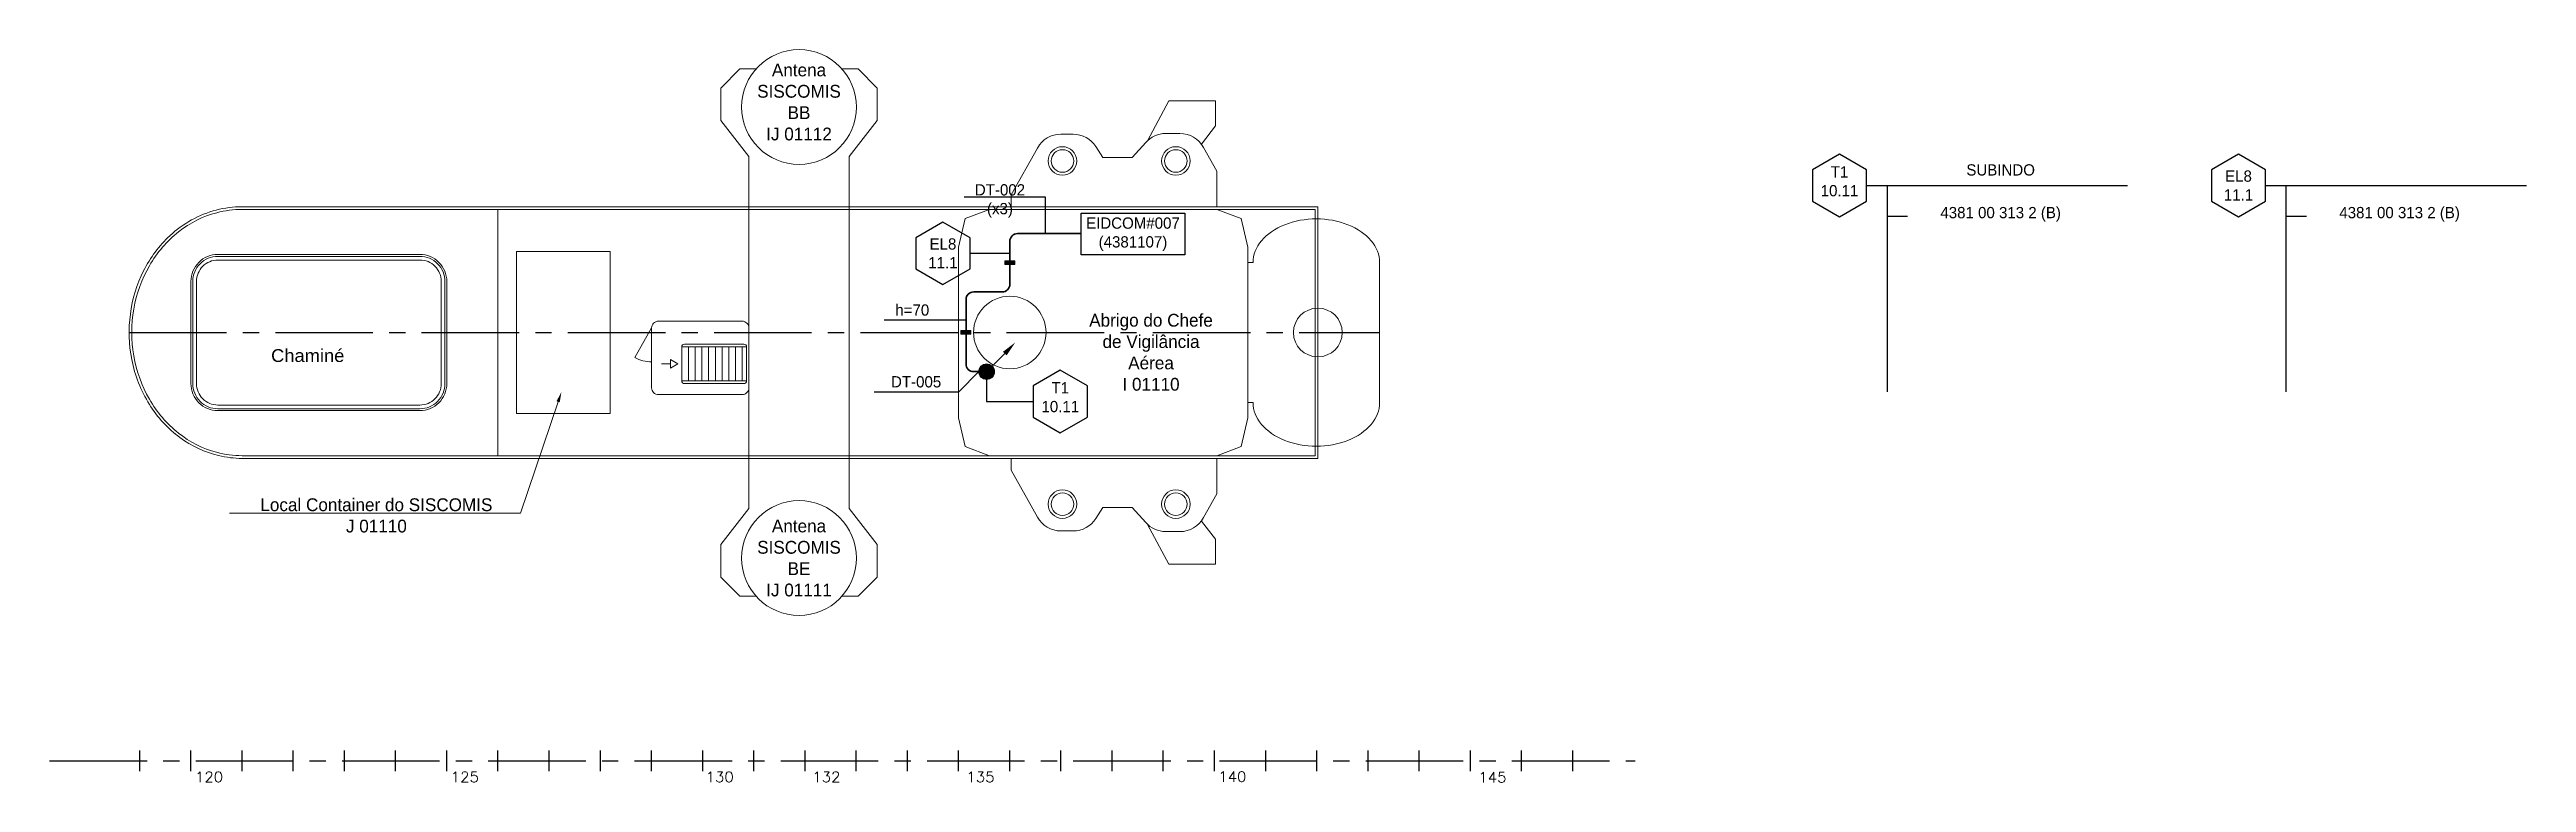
# Model space of a CAD drawing. Header units: millimetres. Extents: x 372124 to 420521, y 1015259 to 1029565.
import ezdxf

# ---------------------------------------------------------------- set-up
doc = ezdxf.new("R2010")
doc.units = ezdxf.units.MM
doc.linetypes.add('CENTER2', pattern=[28.575, 19.05, -3.175, 3.175, -3.175])
for name, color, linetype in [('225AUXILIAR', 7, 'Continuous'), ('225CONVÉS', 1, 'Continuous'), ('225LINHACENTRO', 6, 'Continuous')]:
    doc.layers.add(name, color=color, linetype=linetype)
for name, color, linetype, lineweight in [('BANDEIROLA', 80, 'Continuous', 30), ('EL8', 191, 'Continuous', 40), ('EQUIPAMENTO', 7, 'Continuous', 30), ('TEXTO', 3, 'Continuous', 0), ('TRANSIÇÃO', 7, 'Continuous', 30)]:
    doc.layers.add(name, color=color, linetype=linetype, lineweight=lineweight)
doc.styles.add('REGUA080', font='SIMPLEX.SHX', dxfattribs={"width": 1.07, "height": 1.5})
doc.styles.add('Style-INTL_ISO', font='INTL_ISO.shx')

msp = doc.modelspace()

# ---------------------------------------------------------------- hatches: boundary and pattern name
at = {"layer": 'TEXTO'}
h = msp.add_hatch(color=3, dxfattribs=at)
h.dxf.hatch_style = 1
h.paths.add_polyline_path([(390987, 1025440), (390787, 1025440), (390787, 1025370), (390987, 1025370)])
h = msp.add_hatch(color=3, dxfattribs=at)
h.dxf.hatch_style = 1
h.paths.add_polyline_path([(390127, 1024081), (389927, 1024081), (389927, 1024011), (390127, 1024011)])
at = {"layer": 'TRANSIÇÃO'}
h = msp.add_hatch(color=7, dxfattribs=at)
h.dxf.hatch_style = 1
edge = h.paths.add_edge_path()
edge.add_arc((390434, 1023278), 150, 0, 360)

# ---------------------------------------------------------------- linework, layer by layer
at = {"layer": '225AUXILIAR', "color": 251, "linetype": 'CENTER2', "ltscale": 100}
msp.add_line((373679, 1024042), (398111, 1024042), dxfattribs=at)
at = {"layer": '225CONVÉS', "color": 251, "lineweight": 0}
for p, q in [((380886, 1021637), (380886, 1026446)), ((398111, 1022675), (398111, 1025408)), ((383887, 1024131), (383562, 1023553)), ((384477, 1023763), (385745, 1023763)), ((384606, 1023098), (384606, 1023763)), ((384737, 1023098), (384737, 1023763)), ((384869, 1023098), (384869, 1023763)), ((385001, 1023098), (385001, 1023763)), ((385133, 1023098), (385133, 1023763)), ((385265, 1023098), (385265, 1023763)), ((385396, 1023098), (385396, 1023763)), ((385528, 1023098), (385528, 1023763)), ((385660, 1023098), (385660, 1023763)), ((384259, 1023430), (384078, 1023430)), ((385745, 1023098), (384477, 1023098)), ((395535, 1022675), (395640, 1022675))]:
    msp.add_line(p, q, dxfattribs=at)
for points in [[(385929, 1029188), (385611, 1029188), (385238, 1028815), (385238, 1028180), (385790, 1027477), (385790, 1020606), (385238, 1019903), (385238, 1019268), (385611, 1018895), (385929, 1018895)], [(387607, 1029188), (387925, 1029188), (388298, 1028815), (388298, 1028180), (387746, 1027477), (387746, 1020606), (388298, 1019903), (388298, 1019268), (387925, 1018895), (387607, 1018895)], [(394629, 1027721), (394904, 1028077), (394904, 1028564), (393994, 1028564), (393575, 1027786)], [(375888, 1026498), (396905, 1026498), (396905, 1021585), (375888, 1021585)], [(375888, 1026446), (396852, 1026446), (396852, 1021637), (375888, 1021637)], [(390491, 1026446), (390014, 1026266), (389886, 1025710), (389886, 1022374), (390014, 1021817), (390491, 1021637)], [(394930, 1026446), (395408, 1026266), (395535, 1025710), (395535, 1022374), (395408, 1021817), (394930, 1021637)], [(395535, 1025408), (395640, 1025408)], [(394629, 1020362), (394904, 1020006), (394904, 1019519), (393994, 1019519), (393575, 1020297)]]:
    msp.add_lwpolyline(points, dxfattribs=at)
for points in [[(390912, 1026498), (390912, 1026728), (391425, 1027644, -0.27157), (391885, 1027914), (392125, 1027914, -0.25489), (392568, 1027673), (392707, 1027457), (393277, 1027457), (393542, 1027752, -0.212967), (393934, 1027927), (394211, 1027927, -0.272737), (394672, 1027656), (394930, 1027189), (394930, 1026498)], [(390912, 1021585), (390912, 1021355), (391425, 1020439, 0.27157), (391885, 1020169), (392125, 1020169, 0.25489), (392568, 1020410), (392707, 1020626), (393277, 1020626), (393542, 1020331, 0.212967), (393934, 1020156), (394211, 1020156, 0.272737), (394672, 1020428), (394930, 1020894), (394930, 1021585)]]:
    msp.add_lwpolyline(points, format="xyb", dxfattribs=at)
for points in [[(377386, 1022517), (379359, 1022517, 0.414214), (379886, 1023044), (379886, 1025039, 0.414214), (379359, 1025566), (377386, 1025566), (375413, 1025566, 0.414214), (374886, 1025039), (374886, 1023044, 0.414214), (375413, 1022517)], [(377386, 1022554), (379359, 1022554, 0.414214), (379850, 1023044), (379850, 1025039, 0.414214), (379359, 1025529), (375413, 1025529, 0.414214), (374922, 1025039), (374922, 1023044, 0.414214), (375413, 1022554)], [(385658, 1024263), (384019, 1024263, 0.414214), (383887, 1024131), (383887, 1022962, 0.414214), (384019, 1022830), (385658, 1022830, 0.414214), (385790, 1022962), (385790, 1024131, 0.414214)], [(384477, 1023098), (384477, 1023763, -0.414214), (384530, 1023815), (385692, 1023815, -0.414214), (385745, 1023763), (385745, 1023098, -0.414214), (385692, 1023045), (384530, 1023045, -0.414214)]]:
    msp.add_lwpolyline(points, format="xyb", close=True, dxfattribs=at)
for points in [[(381246, 1022459), (383076, 1022459), (383076, 1025624), (381246, 1025624)], [(384403, 1023430), (384259, 1023513), (384259, 1023347)]]:
    msp.add_lwpolyline(points, close=True, dxfattribs=at)
at = {"layer": '225CONVÉS', "color": 251, "lineweight": 0, "ltscale": 0.2}
msp.add_lwpolyline([(377386, 1022626), (379359, 1022626, 0.414214), (379778, 1023044), (379778, 1025039, 0.414214), (379359, 1025457), (375413, 1025457, 0.414214), (374995, 1025039), (374995, 1023044, 0.414214), (375413, 1022626)], format="xyb", close=True, dxfattribs=at)
at = {"layer": '225CONVÉS', "color": 251, "lineweight": 0}
for centre, radius in [((386768, 1028444), 1121), ((391915, 1027391), 279), ((391915, 1027391), 220), ((394131, 1027391), 279), ((394131, 1027391), 220), ((390886, 1024042), 708), ((396905, 1024042), 476), ((386768, 1019639), 1121), ((391915, 1020692), 279), ((391915, 1020692), 220), ((394131, 1020692), 279), ((394131, 1020692), 220)]:
    msp.add_circle(centre, radius, dxfattribs=at)
msp.add_arc((383887, 1024131), 663, 240.6749, 270, dxfattribs=at)
at = {"layer": '225CONVÉS', "color": 251, "lineweight": 0, "extrusion": (0, 0, -1)}
msp.add_ellipse((396876, 1025408), major_axis=(-1236, 0), ratio=0.69014, start_param=0, end_param=3.141593, dxfattribs=at)
at = {"layer": '225CONVÉS', "color": 251, "lineweight": 0}
msp.add_ellipse((396876, 1022675), major_axis=(-1236, 0), ratio=0.69014, start_param=0, end_param=3.141593, dxfattribs=at)
for points, knots in [([(375888, 1026498), (375717, 1026498), (375546, 1026476), (375048, 1026346), (374735, 1026173), (374267, 1025739), (374093, 1025506), (373830, 1024985), (373742, 1024698), (373663, 1024108), (373672, 1023806), (373792, 1023202), (373910, 1022902), (374234, 1022384), (374437, 1022163), (374901, 1021823), (375158, 1021703), (375579, 1021603), (375733, 1021585), (375888, 1021585)], [3.138363, 3.138363, 3.138363, 3.138363, 3.369047, 3.369047, 3.830414, 3.830414, 4.195886, 4.195886, 4.561358, 4.561358, 4.92683, 4.92683, 5.3192, 5.3192, 5.699016, 5.699016, 6.071178, 6.071178, 6.279956, 6.279956, 6.279956, 6.279956]), ([(375888, 1026446), (375721, 1026446), (375554, 1026424), (375123, 1026311), (374868, 1026183), (374419, 1025829), (374225, 1025604), (373927, 1025090), (373823, 1024801), (373718, 1024200), (373718, 1023889), (373822, 1023288), (373926, 1022998), (374223, 1022483), (374417, 1022258), (374866, 1021903), (375121, 1021774), (375552, 1021660), (375720, 1021638), (375888, 1021637)], [3.138363, 3.138363, 3.138363, 3.138363, 3.370175, 3.370175, 3.752571, 3.752571, 4.134968, 4.134968, 4.517364, 4.517364, 4.899761, 4.899761, 5.282157, 5.282157, 5.664554, 5.664554, 6.04695, 6.04695, 6.279956, 6.279956, 6.279956, 6.279956])]:
    msp.add_open_spline(points, degree=3, knots=knots, dxfattribs=at)
at = {"layer": '225LINHACENTRO', "color": 3, "linetype": 'Continuous'}
for p, q in [((373886, 1015480), (373886, 1015883)), ((374886, 1015480), (374886, 1015883)), ((374886, 1015480), (374886, 1015883)), ((375886, 1015480), (375886, 1015883)), ((376886, 1015480), (376886, 1015883)), ((377886, 1015480), (377886, 1015883)), ((378886, 1015480), (378886, 1015883)), ((379886, 1015480), (379886, 1015883)), ((380886, 1015480), (380886, 1015883)), ((381886, 1015480), (381886, 1015883)), ((382886, 1015480), (382886, 1015883)), ((383886, 1015480), (383886, 1015883)), ((384886, 1015480), (384886, 1015883)), ((385886, 1015480), (385886, 1015883)), ((386886, 1015480), (386886, 1015883)), ((387886, 1015480), (387886, 1015883)), ((388886, 1015480), (388886, 1015883)), ((389886, 1015480), (389886, 1015883)), ((390886, 1015480), (390886, 1015883)), ((391886, 1015480), (391886, 1015883)), ((392886, 1015480), (392886, 1015883)), ((393886, 1015480), (393886, 1015883)), ((394886, 1015480), (394886, 1015883)), ((395886, 1015480), (395886, 1015883)), ((396886, 1015480), (396886, 1015883)), ((397886, 1015480), (397886, 1015883)), ((398887, 1015480), (398887, 1015883)), ((399887, 1015480), (399887, 1015883)), ((400887, 1015480), (400887, 1015883)), ((401887, 1015480), (401887, 1015883))]:
    msp.add_line(p, q, dxfattribs=at)
at = {"layer": '225LINHACENTRO', "color": 3, "linetype": 'CENTER2', "ltscale": 100}
msp.add_line((372124, 1015682), (403107, 1015682), dxfattribs=at)
at = {"layer": 'BANDEIROLA'}
msp.add_line((390109, 1025588), (390886, 1025588), dxfattribs=at)
at = {"layer": 'BANDEIROLA', "color": 7}
msp.add_lwpolyline([(406571, 1026607), (407099, 1026302), (407627, 1026607), (407627, 1027217), (407099, 1027522), (406571, 1027217)], close=True, dxfattribs=at)
at = {"layer": 'BANDEIROLA'}
for points in [[(414366, 1026607), (414894, 1026302), (415422, 1026607), (415422, 1027217), (414894, 1027522), (414366, 1027217)], [(389052, 1025283), (389580, 1024978), (390109, 1025283), (390109, 1025893), (389580, 1026198), (389052, 1025893)]]:
    msp.add_lwpolyline(points, close=True, dxfattribs=at)
at = {"layer": 'EL8', "color": 191, "lineweight": 35}
for p, q in [((390886, 1025823), (390887, 1024984)), ((392280, 1025973), (391036, 1025973)), ((390031, 1023428), (390031, 1024684)), ((390181, 1024834), (390737, 1024834)), ((390284, 1023278), (390181, 1023278))]:
    msp.add_line(p, q, dxfattribs=at)
for centre, start, end in [((391036, 1025823), 90, 180.0217), ((390181, 1024684), 90.0217, 180), ((390737, 1024984), 270.0217, 0.0217), ((390181, 1023428), 180, 270)]:
    msp.add_arc(centre, 150, start, end, dxfattribs=at)
at = {"layer": 'EQUIPAMENTO'}
msp.add_lwpolyline([(394305, 1025557), (392280, 1025557), (392280, 1026371), (394305, 1026371)], close=True, dxfattribs=at)
at = {"layer": 'TEXTO', "lineweight": 30}
for p, q in [((391583, 1026682), (389998, 1026682)), ((391583, 1025973), (391583, 1026682)), ((415422, 1026912), (420521, 1026912)), ((415822, 1026912), (415822, 1022881)), ((415822, 1026312), (416222, 1026312)), ((388430, 1024288), (390031, 1024288)), ((389888, 1022882), (390284, 1023278)), ((388235, 1022882), (389888, 1022882))]:
    msp.add_line(p, q, dxfattribs=at)
at = {"layer": 'TEXTO', "color": 7, "lineweight": 30}
for p, q in [((407627, 1026912), (412726, 1026912)), ((408027, 1026912), (408027, 1022881)), ((408027, 1026312), (408427, 1026312))]:
    msp.add_line(p, q, dxfattribs=at)
at = {"layer": 'TEXTO'}
for p, q in [((390787, 1025440), (390987, 1025440)), ((390787, 1025370), (390787, 1025440)), ((390987, 1025370), (390787, 1025370)), ((390987, 1025440), (390987, 1025370)), ((389927, 1024081), (390127, 1024081)), ((389927, 1024011), (389927, 1024081)), ((390127, 1024011), (389927, 1024011)), ((390127, 1024081), (390127, 1024011))]:
    msp.add_line(p, q, dxfattribs=at)
at = {"layer": 'TEXTO', "color": 251}
msp.add_lwpolyline([(382061, 1022690), (381329, 1020515), (375641, 1020515)], dxfattribs=at)
msp.add_solid([(382030, 1022701), (382125, 1022880), (382093, 1022680)], dxfattribs=at)
at = {"layer": 'TRANSIÇÃO', "color": 7}
msp.add_line((390541, 1023383), (390789, 1023630), dxfattribs=at)
at = {"layer": 'TRANSIÇÃO'}
for p, q in [((390434, 1023128), (390434, 1022697)), ((390434, 1022697), (391345, 1022697))]:
    msp.add_line(p, q, dxfattribs=at)
msp.add_lwpolyline([(391345, 1022392), (391873, 1022087), (392402, 1022392), (392402, 1023002), (391873, 1023307), (391345, 1023002)], close=True, dxfattribs=at)
at = {"layer": 'TRANSIÇÃO', "color": 7}
msp.add_circle((390434, 1023278), 150, dxfattribs=at)
msp.add_solid([(390752, 1023665), (390994, 1023849), (390825, 1023596)], dxfattribs=at)

# ---------------------------------------------------------------- texts
at = {"layer": 'BANDEIROLA', "color": 7, "insert": (407099, 1026993), "char_height": 220, "width": 983.77, "attachment_point": 5, "style": 'Style-INTL_ISO'}
msp.add_mtext('T1\\P10.11', dxfattribs=at)
at = {"layer": 'BANDEIROLA', "char_height": 220, "width": 983.77, "attachment_point": 5, "style": 'Style-INTL_ISO'}
for insert in [(414894, 1026912), (389580, 1025588)]:
    msp.add_mtext('\\pi-1320,l1320;EL8\\P\\pi0,l0;11.1', dxfattribs=dict(at, insert=insert))
at = {"layer": 'EQUIPAMENTO', "color": 0, "linetype": 'Continuous', "lineweight": 30, "insert": (393293, 1025962), "char_height": 220, "attachment_point": 5, "style": 'Style-INTL_ISO'}
msp.add_mtext_dynamic_manual_height_columns('EIDCOM#007\\P(4381107)', width=983.77, gutter_width=1250, heights=[0], dxfattribs=at)
at = {"layer": 'TEXTO', "color": 251, "linetype": 'Continuous', "lineweight": 0, "style": 'Style-INTL_ISO', "width": 1.07}
msp.add_text('Chaminé', height=250, dxfattribs=at).set_placement((376453, 1023467))
at = {"layer": 'TEXTO', "color": 251, "linetype": 'Continuous', "lineweight": 0, "char_height": 250, "attachment_point": 5, "style": 'Style-INTL_ISO'}
for s, insert in [('Antena\\PSISCOMIS\\PBB\\PIJ 01112', (386768, 1028541)), ('Abrigo do Chefe\\Pde Vigilância\\PAérea\\PI 01110', (393646, 1023655)), ('Local Container do SISCOMIS\\PJ 01110', (378510, 1020470)), ('Antena\\PSISCOMIS\\PBE\\PIJ 01111', (386768, 1019639))]:
    msp.add_mtext(s, dxfattribs=dict(at, insert=insert))
at = {"layer": 'TEXTO', "color": 7, "lineweight": 30, "char_height": 220, "attachment_point": 5, "style": 'Style-INTL_ISO'}
for s, insert in [('SUBINDO', (410247, 1027215)), ('4381 00 313 2 (B)', (410247, 1026350))]:
    msp.add_mtext(s, dxfattribs=dict(at, insert=insert))
at = {"layer": 'TEXTO', "color": 3, "lineweight": 30, "char_height": 220, "attachment_point": 5, "style": 'Style-INTL_ISO'}
for s, insert in [('DT-002\\P(x3)', (390694, 1026611)), ('4381 00 313 2 (B)', (418042, 1026350)), ('h=70', (388981, 1024480)), ('DT-005', (389056, 1023079))]:
    msp.add_mtext(s, dxfattribs=dict(at, insert=insert))
at = {"layer": 'TEXTO', "color": 3, "lineweight": 30, "char_height": 200, "width": 538.34, "attachment_point": 1, "style": 'REGUA080'}
for s, insert in [('120', (374965, 1015466)), ('125', (379963, 1015466)), ('130', (384943, 1015466)), ('132', (387027, 1015466)), ('135', (390039, 1015466)), ('140', (394959, 1015472)), ('145', (400042, 1015459))]:
    msp.add_mtext(s, dxfattribs=dict(at, insert=insert))
at = {"layer": 'TRANSIÇÃO', "insert": (391873, 1022778), "char_height": 220, "width": 983.77, "attachment_point": 5, "style": 'Style-INTL_ISO'}
msp.add_mtext('T1\\P10.11', dxfattribs=at)

doc.saveas('drawing.dxf')
